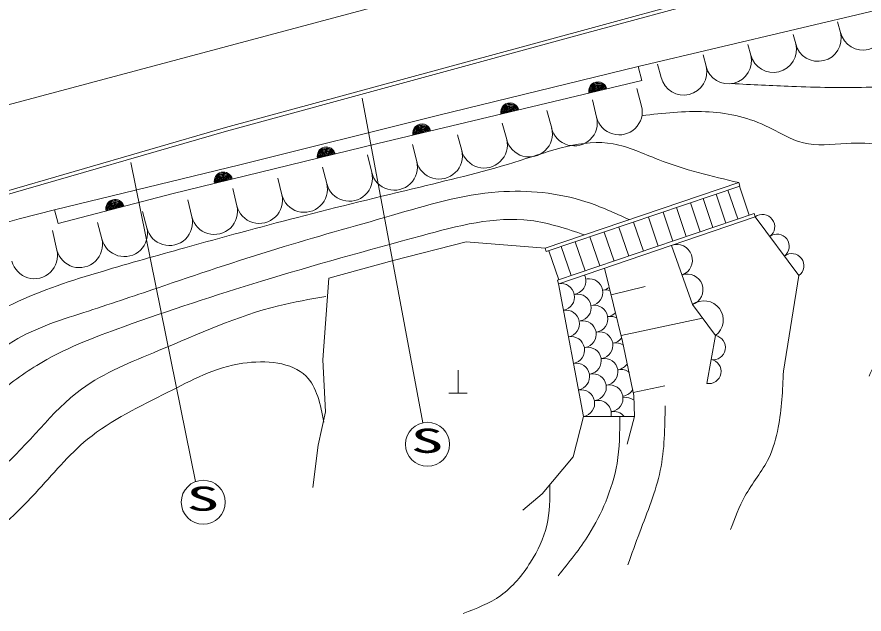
# Model space of a CAD drawing. Units: millimetres, scale not verified. Extents: x 40000 to 680000, y 20000 to 380000.
# Drawn here: x 466568 to 512826, y 261924 to 294518 of the extents above; entities that cross this region are included whole.
import ezdxf
from ezdxf.enums import TextEntityAlignment as Align

# ---------------------------------------------------------------- set-up
doc = ezdxf.new("R2010")
doc.units = ezdxf.units.MM
doc.header["$LTSCALE"] = 1000
for name, color, linetype, lineweight in [('M-BGD', 2, 'Continuous', 13), ('M-TTL', 7, 'Continuous', 13), ('M-TTL-FRAM', 7, 'Continuous', 13), ('M-TTL-LINE', 7, 'Continuous', 13), ('M-TTL-TXT', 7, 'Continuous', 13)]:
    doc.layers.add(name, color=color, linetype=linetype, lineweight=lineweight)
doc.styles.add('ＭＳ ゴシック', font='')
doc.styles.get('ＭＳ ゴシック').set_extended_font_data('MS Gothic')

msp = doc.modelspace()

# ---------------------------------------------------------------- linework, layer by layer
at = {"layer": 'M-BGD'}
msp.add_line((459181, 287864), (548985, 311976), dxfattribs=at)
at = {"layer": 'M-TTL'}
for p, q in [((497642, 293837), (516316, 298935)), ((497695, 293644), (516368, 298741)), ((500499, 291822), (513439, 294862)), ((511540, 293664), (511380, 294244)), ((477948, 288484), (497642, 293837)), ((478002, 288292), (497695, 293644)), ((509092, 293050), (508948, 293569)), ((506644, 292437), (506483, 293017)), ((504196, 291823), (504041, 292454)), ((501748, 291209), (501542, 291948)), ((500499, 291822), (489536, 289138)), ((500691, 291055), (500499, 291822)), ((500691, 291055), (486276, 287604)), ((500679, 289649), (500417, 290620)), ((498223, 289045), (497997, 290001)), ((489536, 289138), (478733, 286454)), ((495767, 288441), (495498, 289405)), ((493311, 287837), (493056, 288718)), ((457296, 282494), (477948, 288484)), ((457354, 282302), (478002, 288292)), ((490855, 287233), (490624, 288077)), ((475032, 284868), (486276, 287604)), ((486276, 287604), (475032, 284868)), ((488399, 286629), (488171, 287559)), ((485943, 286025), (485717, 286985)), ((478733, 286454), (468621, 283988)), ((483486, 285421), (483252, 286321)), ((481030, 284816), (480809, 285725)), ((495406, 281896), (505983, 285476)), ((505983, 285476), (506048, 285287)), ((478574, 284212), (478356, 285151)), ((495470, 281707), (506048, 285287)), ((505928, 283490), (505394, 285066)), ((506548, 283701), (506015, 285276)), ((468810, 283249), (475032, 284868)), ((475032, 284868), (468810, 283249)), ((476118, 283608), (475891, 284543)), ((504572, 283029), (504039, 284607)), ((505278, 283269), (504744, 284846)), ((503115, 282534), (502580, 284113)), ((503879, 282794), (503345, 284372)), ((466681, 283494), (468621, 283988)), ((468621, 283988), (468810, 283249)), ((473662, 283004), (473415, 283891)), ((496092, 280147), (506817, 283792)), ((496157, 279958), (506881, 283603)), ((501584, 282014), (501049, 283595)), ((502389, 282287), (501854, 283868)), ((506817, 283792), (506881, 283603)), ((506881, 283603), (509271, 280398)), ((457480, 280865), (466681, 283494)), ((471206, 282400), (470972, 283305)), ((500773, 281738), (500238, 283321)), ((468749, 281796), (468518, 282867)), ((499173, 281194), (498636, 282779)), ((499975, 281467), (499439, 283050)), ((491107, 282244), (487118, 281218)), ((495406, 281896), (491107, 282244)), ((497595, 280658), (497058, 282244)), ((498389, 280927), (497852, 282513)), ((495406, 281896), (495470, 281707)), ((496158, 280169), (495620, 281758)), ((496829, 280397), (496291, 281985)), ((502308, 282048), (503459, 278816)), ((503459, 278816), (502308, 282048)), ((487118, 281218), (483596, 280261)), ((498651, 280806), (499634, 276793)), ((509271, 280398), (508425, 275174)), ((483596, 280261), (483269, 275806)), ((496092, 280147), (496140, 279952)), ((496140, 279952), (497514, 272708)), ((497514, 272708), (496140, 279952)), ((500873, 279803), (499009, 279347)), ((503459, 278816), (504710, 277124)), ((504710, 277124), (503459, 278816)), ((504002, 278082), (499560, 277138)), ((504710, 277124), (504232, 274512)), ((504232, 274512), (504710, 277124)), ((499634, 276793), (500259, 273850)), ((483269, 275806), (483409, 272960)), ((490660, 273988), (490660, 275238)), ((501954, 274380), (500224, 274012)), ((490160, 273988), (491160, 273988)), ((500259, 273850), (500296, 272710)), ((483409, 272960), (483012, 271141)), ((497514, 272708), (496948, 270503)), ((497514, 272708), (500296, 272710)), ((500296, 272710), (499891, 271202)), ((483012, 271141), (482732, 268832)), ((496948, 270503), (495256, 268480)), ((495256, 268480), (494189, 267597))]:
    msp.add_line(p, q, dxfattribs=at)
for centre, radius, start, end in [((512764, 293971), 1262, 194.0786, 14.0786), ((510316, 293357), 1262, 194.0786, 14.0786), ((507868, 292744), 1262, 194.0786, 14.0786), ((505420, 292130), 1262, 194.0786, 14.0786), ((502972, 291516), 1262, 194.0786, 14.0786), ((498288, 290480), 500, 13.4642, 193.4642), ((498288, 290480), 500, 13.4642, 193.4642), ((498288, 290480), 450, 13.4642, 193.4642), ((498288, 290480), 400, 13.4642, 193.4642), ((498288, 290480), 350, 13.4642, 193.4642), ((498288, 290480), 300, 13.4642, 193.4642), ((498288, 290480), 250, 13.4642, 193.4642), ((498288, 290480), 200, 13.4642, 193.4642), ((498288, 290480), 150, 13.4642, 193.4642), ((498288, 290480), 100, 13.4642, 193.4642), ((498288, 290480), 50, 13.4642, 193.4642), ((493483, 289330), 500, 13.4642, 193.4642), ((493483, 289330), 500, 13.4642, 193.4642), ((493483, 289330), 450, 13.4642, 193.4642), ((493483, 289330), 400, 13.4642, 193.4642), ((493483, 289330), 350, 13.4642, 193.4642), ((493483, 289330), 300, 13.4642, 193.4642), ((493483, 289330), 250, 13.4642, 193.4642), ((499451, 289347), 1265, 193.8176, 13.8177), ((493483, 289330), 200, 13.4642, 193.4642), ((493483, 289330), 150, 13.4642, 193.4642), ((493483, 289330), 100, 13.4642, 193.4642), ((493483, 289330), 50, 13.4642, 193.4642), ((488678, 288179), 500, 13.4642, 193.4642), ((488678, 288179), 500, 13.4642, 193.4642), ((496995, 288743), 1265, 193.8176, 13.8177), ((488678, 288179), 450, 13.4642, 193.4642), ((488678, 288179), 400, 13.4642, 193.4642), ((488678, 288179), 350, 13.4642, 193.4642), ((488678, 288179), 300, 13.4642, 193.4642), ((488678, 288179), 250, 13.4642, 193.4642), ((488678, 288179), 200, 13.4642, 193.4642), ((488678, 288179), 150, 13.4642, 193.4642), ((488678, 288179), 100, 13.4642, 193.4642), ((488678, 288179), 50, 13.4642, 193.4642), ((494539, 288139), 1265, 193.8176, 13.8177), ((492083, 287535), 1265, 193.8176, 13.8177), ((483465, 286920), 500, 13.6746, 193.6746), ((483465, 286920), 500, 13.6746, 193.6746), ((483465, 286920), 450, 13.6746, 193.6746), ((483465, 286920), 400, 13.6746, 193.6746), ((483465, 286920), 350, 13.6746, 193.6746), ((483465, 286920), 300, 13.6746, 193.6746), ((483465, 286920), 250, 13.6746, 193.6746), ((483465, 286920), 200, 13.6746, 193.6746), ((483465, 286920), 150, 13.6746, 193.6746), ((483465, 286920), 100, 13.6746, 193.6746), ((483465, 286920), 50, 13.6746, 193.6746), ((489627, 286931), 1265, 193.8176, 13.8177), ((487171, 286327), 1265, 193.8176, 13.8177), ((477843, 285552), 500, 13.6746, 193.6746), ((477843, 285552), 500, 13.6746, 193.6746), ((477843, 285552), 450, 13.6746, 193.6746), ((477843, 285552), 400, 13.6746, 193.6746), ((477843, 285552), 350, 13.6746, 193.6746), ((484714, 285723), 1265, 193.8176, 13.8177), ((477843, 285552), 300, 13.6746, 193.6746), ((477843, 285552), 250, 13.6746, 193.6746), ((477843, 285552), 200, 13.6746, 193.6746), ((477843, 285552), 150, 13.6746, 193.6746), ((477843, 285552), 100, 13.6746, 193.6746), ((477843, 285552), 50, 13.6746, 193.6746), ((482258, 285118), 1265, 193.8176, 13.8177), ((471921, 284059), 500, 14.5862, 194.5862), ((471921, 284059), 500, 14.5862, 194.5862), ((471921, 284059), 450, 14.5862, 194.5862), ((479802, 284514), 1265, 193.8176, 13.8177), ((471921, 284059), 400, 14.5862, 194.5862), ((471921, 284059), 350, 14.5862, 194.5862), ((471921, 284059), 300, 14.5862, 194.5862), ((471921, 284059), 250, 14.5862, 194.5862), ((471921, 284059), 200, 14.5862, 194.5862), ((471921, 284059), 150, 14.5862, 194.5862), ((471921, 284059), 100, 14.5862, 194.5862), ((471921, 284059), 50, 14.5862, 194.5862), ((477346, 283910), 1265, 193.8176, 13.8177), ((474890, 283306), 1265, 193.8176, 13.8177), ((507280, 283069), 666, 306.709, 126.709), ((472434, 282702), 1265, 193.8176, 13.8177), ((508076, 282000), 666, 306.709, 126.709), ((469978, 282098), 1265, 193.8176, 13.8177), ((467521, 281494), 1265, 193.8176, 13.8177), ((502596, 281240), 858, 289.6127, 109.6127), ((508873, 280932), 666, 306.709, 126.709), ((496899, 280112), 737, 280.7381, 26.0274), ((503171, 279624), 858, 289.6127, 109.6127), ((496278, 279228), 737, 280.7381, 100.7381), ((497825, 279490), 737, 280.7381, 100.7381), ((498447, 280333), 737, 280.7381, 308.7389), ((498721, 278884), 737, 72.0135, 100.7381), ((497189, 278647), 737, 280.7381, 100.7381), ((504085, 277970), 1052, 306.4665, 126.4665), ((496553, 277779), 737, 280.7381, 100.7381), ((498100, 278041), 737, 280.7381, 100.7381), ((498721, 278884), 737, 280.7381, 315.4811), ((498996, 277435), 737, 63.2712, 100.7381), ((497464, 277199), 737, 280.7381, 100.7381), ((498374, 276593), 737, 280.7381, 100.7381), ((504590, 276471), 664, 259.6215, 79.6215), ((496827, 276330), 737, 280.7381, 100.7381), ((498996, 277435), 737, 280.7381, 322.3263), ((499271, 275986), 737, 57.5224, 100.7381), ((497739, 275750), 737, 280.7381, 100.7381), ((498649, 275144), 737, 280.7381, 100.7381), ((504351, 275165), 664, 259.6215, 79.6215), ((497102, 274881), 737, 280.7381, 100.7381), ((499271, 275986), 737, 280.7381, 328.3904), ((499546, 274538), 737, 51.7702, 100.7381), ((498014, 274301), 737, 280.7381, 100.7381), ((498924, 273695), 737, 280.7381, 100.7381), ((497377, 273433), 737, 280.7381, 100.7381), ((499546, 274538), 737, 280.7381, 332.6337), ((498288, 272852), 737, 348.8042, 100.7381), ((499817, 273008), 737, 52.3786, 100.7381), ((499147, 272252), 737, 38.356, 100.7381)]:
    msp.add_arc(centre, radius, start, end, dxfattribs=at)
at = {"layer": 'M-TTL-FRAM'}
for points, knots in [([(447008, 264655), (448280, 265070), (449551, 265486), (450774, 266010), (452422, 266717), (453981, 267620), (455670, 268270), (457589, 269008), (459675, 269417), (461394, 270454), (462804, 271303), (463968, 272574), (465236, 273692), (465996, 274362), (466793, 274978), (467646, 275499), (469116, 276399), (470751, 277020), (472391, 277608), (474895, 278507), (477410, 279329), (479923, 280093), (482801, 280969), (485676, 281769), (488660, 282578), (490633, 283114), (492653, 283653), (494610, 283406), (495604, 283281), (496581, 282953), (497559, 282625)], [0, 0, 0, 0, 1, 1, 1, 2, 2, 2, 3, 3, 3, 4, 4, 4, 5, 5, 5, 6, 6, 6, 7, 7, 7, 8, 8, 8, 9, 9, 9, 10, 10, 10, 10]), ([(499486, 272710), (499482, 271849), (499478, 270989), (499337, 270148), (499216, 269433), (498997, 268733), (498718, 268059), (498461, 267437), (498154, 266838), (497799, 266271), (497302, 265478), (496711, 264747), (496120, 264016)], [0, 0, 0, 0, 1, 1, 1, 2, 2, 2, 3, 3, 3, 4, 4, 4, 4])]:
    msp.add_open_spline(points, degree=3, knots=knots, dxfattribs=at)
at = {"layer": 'M-TTL-LINE'}
for points, knots in [([(505591, 290879), (506684, 290823), (507778, 290768), (508887, 290726), (510247, 290675), (511630, 290644), (512933, 290679), (514049, 290708), (515106, 290785), (516371, 291123), (517475, 291418), (518737, 291910), (519388, 291333), (519722, 291038), (519895, 290460), (519996, 289907), (520233, 288604), (520068, 287431), (519902, 286258)], [0, 0, 0, 0, 1, 1, 1, 2, 2, 2, 3, 3, 3, 4, 4, 4, 5, 5, 5, 6, 6, 6, 6]), ([(500697, 289129), (501852, 289264), (503007, 289398), (504162, 289346), (505273, 289296), (506384, 289074), (507413, 288598), (508127, 288267), (508801, 287814), (509518, 287639), (510250, 287459), (511027, 287570), (511880, 287615), (513163, 287683), (514617, 287605), (515342, 286820), (516002, 286103), (516057, 284799), (515950, 283639), (515814, 282168), (515418, 280930), (515014, 279640), (514758, 278824), (514499, 277987), (514172, 277184), (513855, 276407), (513476, 275661), (513096, 274916)], [0, 0, 0, 0, 1, 1, 1, 2, 2, 2, 3, 3, 3, 4, 4, 4, 5, 5, 5, 6, 6, 6, 7, 7, 7, 8, 8, 8, 9, 9, 9, 9]), ([(462722, 276779), (463912, 277521), (465101, 278263), (466358, 278864), (467913, 279608), (469571, 280135), (471231, 280631), (472729, 281078), (474228, 281500), (475729, 281916), (477775, 282483), (479824, 283042), (481886, 283576), (484117, 284153), (486364, 284702), (488580, 285235), (490395, 285672), (492189, 286097), (494041, 286681), (495735, 287214), (497478, 287881), (499128, 287591), (499961, 287444), (500770, 287054), (501591, 286734), (503030, 286172), (504506, 285824), (505982, 285476)], [0, 0, 0, 0, 1, 1, 1, 2, 2, 2, 3, 3, 3, 4, 4, 4, 5, 5, 5, 6, 6, 6, 7, 7, 7, 8, 8, 8, 9, 9, 9, 9]), ([(458684, 272403), (460255, 272881), (461827, 273359), (463145, 274260), (464195, 274977), (465084, 275962), (466144, 276669), (467360, 277481), (468801, 277925), (470213, 278382), (471568, 278820), (472896, 279270), (474229, 279721), (476394, 280453), (478572, 281191), (480762, 281862), (482841, 282499), (484931, 283075), (487027, 283682), (488946, 284239), (490870, 284821), (492863, 284967), (494463, 285085), (496107, 284922), (497629, 284432), (498445, 284168), (499226, 283811), (500007, 283454)], [0, 0, 0, 0, 1, 1, 1, 2, 2, 2, 3, 3, 3, 4, 4, 4, 5, 5, 5, 6, 6, 6, 7, 7, 7, 8, 8, 8, 9, 9, 9, 9]), ([(422319, 250515), (423614, 251575), (424909, 252635), (426227, 253664), (427785, 254880), (429375, 256052), (431067, 257104), (432590, 258051), (434196, 258901), (435907, 259378), (437144, 259723), (438436, 259873), (439698, 260136), (441754, 260564), (443730, 261292), (445777, 261783), (448136, 262349), (450590, 262599), (452863, 263357), (455007, 264073), (456989, 265241), (459073, 266244), (461349, 267338), (463745, 268234), (465634, 269830), (467213, 271163), (468438, 272985), (470095, 274203), (471341, 275119), (472831, 275694), (474294, 276302), (476476, 277210), (478598, 278194), (480855, 278751), (481701, 278960), (482567, 279109), (483432, 279258)], [0, 0, 0, 0, 1, 1, 1, 2, 2, 2, 3, 3, 3, 4, 4, 4, 5, 5, 5, 6, 6, 6, 7, 7, 7, 8, 8, 8, 9, 9, 9, 10, 10, 10, 11, 11, 11, 12, 12, 12, 12]), ([(456669, 262376), (459073, 263106), (461477, 263837), (463568, 265126), (465049, 266039), (466374, 267231), (467577, 268529), (468513, 269537), (469376, 270609), (470421, 271465), (471719, 272529), (473298, 273260), (474803, 274029), (476106, 274694), (477352, 275387), (478905, 275613), (480147, 275795), (481586, 275677), (482354, 274914), (482944, 274328), (483138, 273363), (483333, 272397)], [0, 0, 0, 0, 1, 1, 1, 2, 2, 2, 3, 3, 3, 4, 4, 4, 5, 5, 5, 6, 6, 6, 7, 7, 7, 7]), ([(508425, 275174), (508380, 274147), (508335, 273119), (508141, 272105), (508031, 271530), (507873, 270960), (507620, 270439), (507264, 269705), (506718, 269068), (506318, 268356), (505995, 267781), (505766, 267157), (505537, 266533)], [0, 0, 0, 0, 1, 1, 1, 2, 2, 2, 3, 3, 3, 4, 4, 4, 4]), ([(501965, 273294), (501951, 272101), (501936, 270909), (501697, 269760), (501458, 268608), (500993, 267499), (500573, 266387), (500350, 265799), (500140, 265209), (499930, 264620)], [0, 0, 0, 0, 1, 1, 1, 2, 2, 2, 3, 3, 3, 3]), ([(495674, 268980), (495671, 268227), (495667, 267473), (495499, 266756), (495334, 266051), (495010, 265381), (494613, 264752), (494171, 264050), (493639, 263399), (492982, 262934), (492370, 262501), (491650, 262228), (490931, 261955)], [0, 0, 0, 0, 1, 1, 1, 2, 2, 2, 3, 3, 3, 4, 4, 4, 4])]:
    msp.add_open_spline(points, degree=3, knots=knots, dxfattribs=at)
at = {"layer": 'M-TTL-TXT'}
for p, q in [((488725, 272362), (485427, 290085)), ((476319, 269153), (472792, 286574))]:
    msp.add_line(p, q, dxfattribs=at)
for centre in [(488986, 271191), (476740, 268029)]:
    msp.add_circle(centre, 1200, dxfattribs=at)

# ---------------------------------------------------------------- texts
at = {"layer": 'M-TTL-TXT', "style": 'ＭＳ ゴシック', "width": 2}
for p in [(488067, 270328), (475821, 267166)]:
    msp.add_text('S', height=1320, rotation=359.997, dxfattribs=at).set_placement(p, align=Align.BOTTOM_LEFT)

doc.saveas('drawing.dxf')
